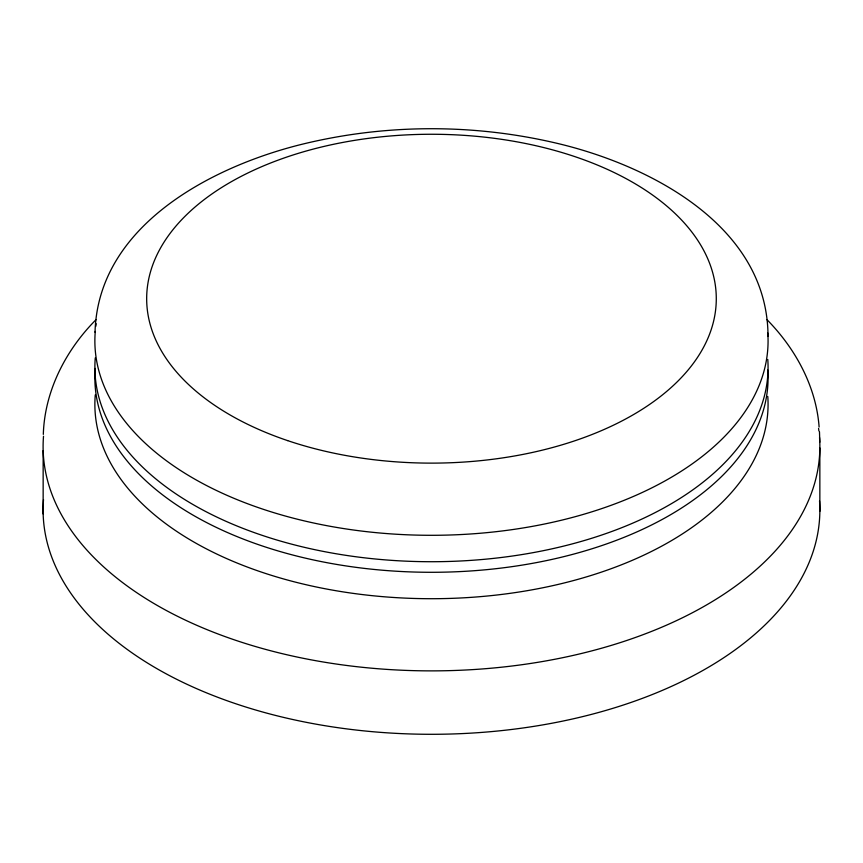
<?xml version="1.0" encoding="UTF-8"?>
<svg xmlns="http://www.w3.org/2000/svg" width="863" height="863" viewBox="0 0 863 863"><rect width="100%" height="100%" fill="white"/><g stroke="black" fill="none" stroke-linecap="round" stroke-linejoin="round"><path stroke-width="1.29" d="M95.027 332.298C97.853 227.638 207.422 168.846 296.333 145.707L297.39 145.426C383.733 123.42 475.599 123.182 562.104 144.542L563.129 144.801C654.596 167.789 767.843 228.199 768.016 336.343M43.312 434.38C44.639 390.961 65.771 350.022 96.084 319.623M767.034 319.72C795.352 348.533 816.107 386.246 819.116 427.045M819.483 431.77L819.796 442.201M819.85 447.951L819.85 511.36M43.15 450.562L43.15 513.97M819.537 437.519A388.382 224.229 0 0 1 430.346 670.875A388.382 224.229 0 0 1 43.517 436.214M818.566 428.404A388.382 224.229 0 0 1 818.911 431.004M767.79 396.462A336.602 194.337 0 0 1 430.076 598.706A336.602 194.337 0 0 1 95.275 394.855M819.537 500.928A388.382 224.229 0 0 1 430.346 734.294A388.382 224.229 0 0 1 43.517 499.623M767.79 359.472A336.602 194.337 0 0 1 430.076 561.716A336.602 194.337 0 0 1 95.275 357.865M767.79 333.053A336.602 194.337 0 0 1 430.076 535.297A336.602 194.337 0 0 1 95.275 331.435M95.836 326.279A336.602 194.337 0 0 1 96.203 323.711M767.79 370.044A336.602 194.337 0 0 1 430.076 572.288A336.602 194.337 0 0 1 95.275 368.425M287.638 440.615A284.812 164.434 0 0 0 716.279 299.644A284.812 164.434 0 0 0 290.507 155.815A284.812 164.434 0 0 0 287.638 440.615"/></g></svg>
